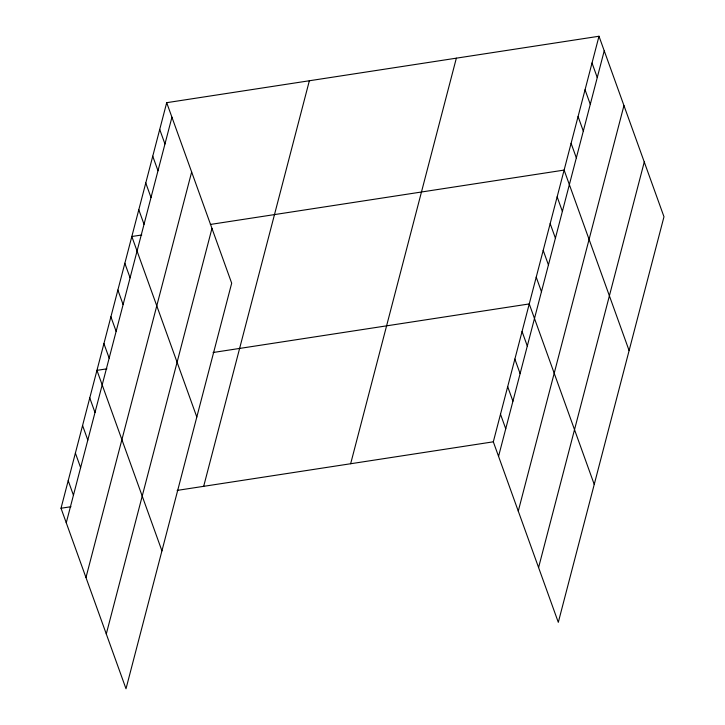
<?xml version="1.0" encoding="UTF-8"?>
<svg xmlns="http://www.w3.org/2000/svg" width="725" height="725" viewBox="0 0 725 725"><rect width="100%" height="100%" fill="white"/><g stroke="black" fill="none" stroke-linecap="round" stroke-linejoin="round"><path stroke-width="1.09" d="M166.696 102.678L231.683 283.185L126.005 688.75L61.018 508.243L166.696 102.678L598.995 36.25L663.982 216.757L558.304 622.322L493.317 441.815L598.995 36.25M66.256 522.788L171.934 117.223M85.967 577.553L191.654 171.988M106.285 633.985L211.963 228.411M203.68 486.33L309.358 80.756M350.655 463.737L456.342 58.172M498.555 456.36L604.233 50.795M518.275 511.134L623.953 105.56M538.584 567.557L644.271 161.983M141.774 234.982L131.823 236.513L196.81 417.02M210.341 224.451L564.123 170.085L629.11 350.592M106.901 368.826L96.951 370.357L161.929 550.855M213.068 352.513L529.25 303.929L594.237 484.427M61.018 508.243L70.968 506.721M177.136 490.408L493.317 441.815M592.026 63.021L597.264 77.566M585.048 89.782L590.286 104.328M578.079 116.553L583.308 131.098M571.101 143.323L576.339 157.869M557.153 196.856L562.382 211.401M550.175 223.626L555.413 238.172M543.197 250.388L548.435 264.933M536.228 277.158L541.457 291.704M522.063 331.506L527.302 346.052M514.877 359.083L520.115 373.629M507.69 386.661L512.928 401.206M500.504 414.238L505.742 428.783M159.718 129.449L164.956 143.985M152.748 156.21L157.987 170.756M145.77 182.981L151.008 197.526M138.792 209.752L144.03 224.288M124.845 263.284L130.083 277.829M117.876 290.054L123.105 304.591M110.898 316.816L116.136 331.361M103.92 343.587L109.158 358.132M89.764 397.934L94.993 412.48M82.578 425.512L87.807 440.057M75.391 453.089L80.62 467.634M68.204 480.666L73.433 495.211"/></g></svg>
